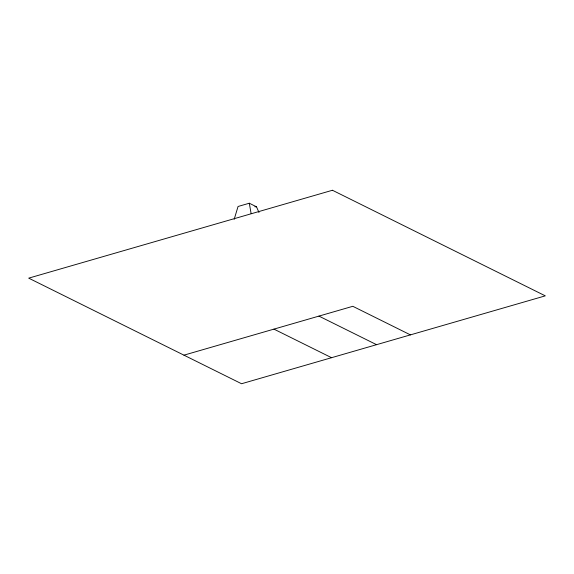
<?xml version="1.0" encoding="UTF-8"?>
<svg xmlns="http://www.w3.org/2000/svg" width="574" height="574" viewBox="0 0 574 574"><rect width="100%" height="100%" fill="white"/><g stroke="black" fill="none" stroke-linecap="round" stroke-linejoin="round"><path stroke-width="0.86" d="M234.185 219.311L238.052 206.482L249.303 203.225L256.499 206.798L258.982 212.473M183.945 355.163L352.816 306.301L410.417 334.879M254.827 206.769L256.499 206.798M318.943 316.102L376.551 344.68M273.949 329.124L331.557 357.702M249.303 203.225L251.111 213.571M332.446 190.259L28.7 278.146L241.554 383.741L545.3 295.854L332.446 190.259"/></g></svg>
